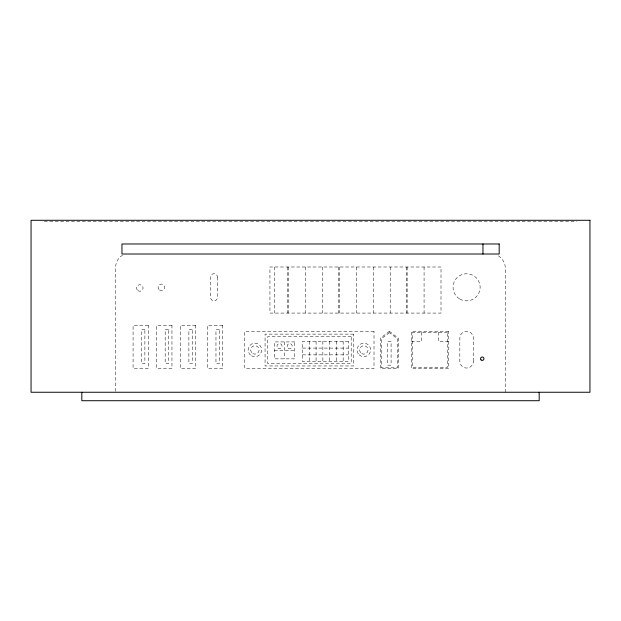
<?xml version="1.0" encoding="UTF-8"?>
<svg xmlns="http://www.w3.org/2000/svg" width="621" height="621" viewBox="0 0 621 621"><rect width="100%" height="100%" fill="white"/><g stroke="black" fill="none" stroke-linecap="round" stroke-linejoin="round"><path stroke-width="0.47" stroke-dasharray="3.1 2.33" d="M44.277 221.635L576.723 221.635M411.366 341.472L421.527 341.472L421.527 331.319M448.603 341.472L438.449 341.472L438.449 331.319M302.543 348.086L348.327 348.086M274.443 350.391L294.75 350.391M302.543 354.855L348.327 354.855M505.323 392.255L505.323 266.999A15.23 15.23 0 0 0 498.252 255.689M424.073 266.999L424.073 313.077M407.151 266.999L407.151 313.077M406.693 266.999L406.693 313.077M390.221 266.999L390.221 313.077M373.299 266.999L373.299 313.077M356.369 266.999L356.369 313.077M343.165 341.317L343.165 361.624M339.446 266.999L339.446 313.077M338.763 266.999L338.763 313.077M336.396 341.317L336.396 361.624M329.627 341.317L329.627 361.624M322.858 341.317L322.858 361.624M322.516 266.999L322.516 313.077M316.081 341.317L316.081 361.624M309.312 341.317L309.312 361.624M305.594 266.999L305.594 313.077M288.664 266.999L288.664 313.077M287.764 266.999L287.764 313.077M284.597 341.923L284.597 358.853M274.296 266.999L274.296 313.077M115.677 391.292L115.677 266.999A13.538 13.538 0 0 1 122.453 255.27M217.459 277.152L217.389 298.422A3.447 3.447 0 0 1 210.736 298.344L210.558 277.152A3.447 3.447 0 0 1 214.012 273.706A3.447 3.447 0 0 1 217.459 277.152M389.398 331.319L380.557 338.088L380.557 368.556L398.247 368.556L398.247 338.088L389.398 331.319M389.383 332.654L381.294 338.825L381.294 367.818L397.51 367.818L397.51 338.825L389.383 332.654M441.003 266.999L269.933 266.999L269.933 313.077L441.003 313.077L441.003 266.999M148.264 325.272L133.073 325.272L133.073 368.556L148.264 368.556L148.264 325.272M171.963 325.272L156.764 325.272L156.764 368.556L171.963 368.556L171.963 325.272M195.662 325.272L180.463 325.272L180.463 368.556L195.662 368.556L195.662 325.272M222.745 325.272L207.546 325.272L207.546 368.556L222.745 368.556L222.745 325.272M144.879 329.642L141.495 329.642L141.495 363.495L144.879 363.495L144.879 329.642M168.57 329.642L165.186 329.642L165.186 363.495L168.57 363.495L168.57 329.642M192.269 329.642L188.885 329.642L188.885 363.495L192.269 363.495L192.269 329.642M219.353 329.642L215.968 329.642L215.968 363.495L219.353 363.495L219.353 329.642M374.013 331.319L244.759 331.319L244.759 368.556L374.013 368.556L374.013 331.319M448.603 331.319L411.366 331.319L411.366 368.556L448.603 368.556L448.603 331.319M447.477 332.452L412.499 332.452L412.499 367.43L447.477 367.43L447.477 332.452M353.706 334.121L265.066 334.121L265.066 365.963L353.706 365.963L353.706 334.121M351.191 336.629L267.581 336.629L267.581 363.456L351.191 363.456L351.191 336.629M348.327 341.317L302.543 341.317L302.543 361.624L348.327 361.624L348.327 341.317M391.09 341.472L387.706 341.472L387.706 365.171L391.09 365.171L391.09 341.472M294.75 341.923L274.443 341.923L274.443 358.853L294.75 358.853L294.75 341.923M473.365 361.298L473.365 338.802A6.808 6.808 0 0 0 466.596 331.319A6.808 6.808 0 0 0 459.827 338.802L459.827 361.298A6.769 6.769 0 0 0 466.596 368.067A6.769 6.769 0 0 0 473.365 361.298M159.465 289.968A3.245 3.245 0 0 0 164.557 287.593A3.245 3.245 0 0 0 159.954 284.371A3.245 3.245 0 0 0 159.465 289.968M137.963 290.651A3.245 3.245 0 0 0 143.055 288.276A3.245 3.245 0 0 0 138.452 285.062A3.245 3.245 0 0 0 137.963 290.651M288.214 348.234A2.538 2.538 0 0 0 292.204 346.386A2.538 2.538 0 0 0 288.61 343.855A2.538 2.538 0 0 0 288.214 348.234M361.756 353.582A4.207 4.207 0 0 0 368.067 349.941A4.207 4.207 0 0 0 361.756 346.293A4.207 4.207 0 0 0 361.756 353.582M459.827 299.035A13.538 13.538 0 0 0 480.142 287.313A13.538 13.538 0 0 0 459.827 275.584A13.538 13.538 0 0 0 459.827 299.035M359.07 354.723A6.769 6.769 0 0 0 370.395 351.688A6.769 6.769 0 0 0 362.105 343.397A6.769 6.769 0 0 0 359.07 354.723M251.528 355.802A6.769 6.769 0 0 0 261.682 349.941A6.769 6.769 0 0 0 251.528 344.073A6.769 6.769 0 0 0 251.528 355.802M252.809 353.582A4.207 4.207 0 0 0 259.12 349.941A4.207 4.207 0 0 0 252.809 346.293A4.207 4.207 0 0 0 252.809 353.582M278.014 348.202A2.538 2.538 0 0 0 282.043 346.44A2.538 2.538 0 0 0 278.503 343.832A2.538 2.538 0 0 0 278.014 348.202"/><path stroke-width="0.93" d="M539.175 392.255L539.175 400.716L81.825 400.716L81.825 392.255M482.959 243.983L482.959 254.012M589.95 220.284L31.05 220.284L31.05 392.255L589.95 392.255L589.95 220.284M499.183 243.983L121.957 243.983L121.957 254.012L499.183 254.012L499.183 243.983M481.073 359.908A1.692 1.692 0 0 0 483.899 359.132A1.692 1.692 0 0 0 481.811 357.075A1.692 1.692 0 0 0 481.073 359.908"/></g></svg>
